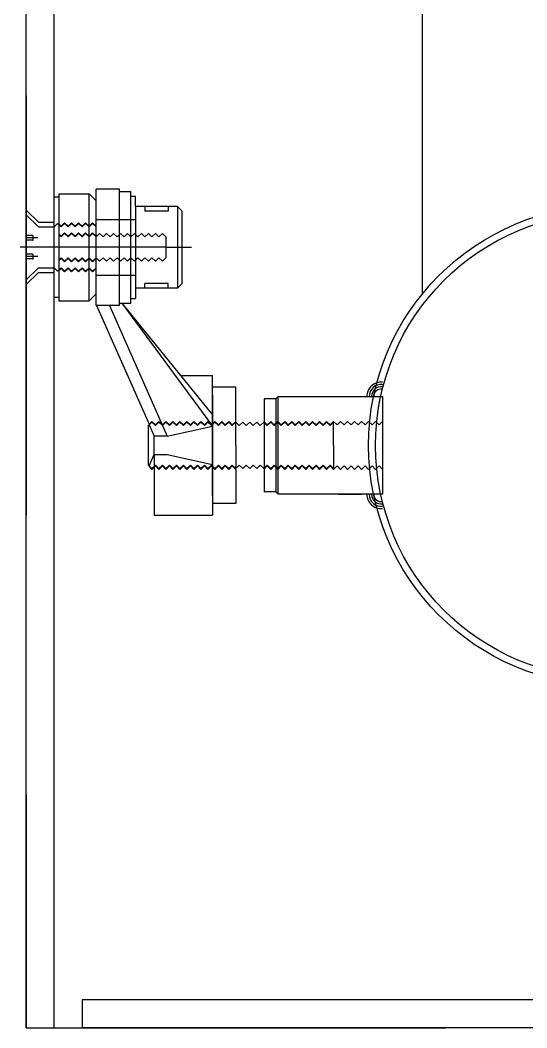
# Model space of a CAD drawing. Header units: millimetres. Extents: x -7718 to 421089, y 87466 to 341395.
# Drawn here: x 151910 to 152127.5, y 216858.6 to 217291.1 of the extents above; entities that cross this region are included whole.
import ezdxf

# ---------------------------------------------------------------- set-up
doc = ezdxf.new("R2010")
doc.units = ezdxf.units.MM
doc.header["$LTSCALE"] = 200
doc.header["$MEASUREMENT"] = 0
for name, pattern in [('CENTER1', [8, 6, -1, 0, -1]), ('DASH_2', [34, 30, -1.5, 1, -1.5]), ('HID', [5, 3, -2])]:
    doc.linetypes.add(name, pattern=pattern)
doc.layers.add('e-plan', color=9, linetype='CONTINUOUS')

msp = doc.modelspace()

# ---------------------------------------------------------------- linework, layer by layer
at = {"layer": 'e-plan', "linetype": 'HID', "ltscale": 0.3}
for p, q in [((151912.57, 220258.59), (151912.57, 216858.59)), ((151912.57, 216858.59), (154302.57, 216858.59))]:
    msp.add_line(p, q, dxfattribs=at)
at = {"layer": 'e-plan'}
for p, q in [((152082.57, 219948.59), (152082.57, 217173.46)), ((151912.57, 216858.59), (151912.57, 218545.03)), ((151924.57, 216858.59), (151924.57, 218545.03)), ((152065.57, 217129.59), (152065.57, 217087.59)), ((153351.57, 216870.59), (151936.57, 216870.59)), ((151936.57, 216870.59), (151936.57, 216858.59)), ((151912.57, 216858.59), (151924.57, 216858.59)), ((153351.57, 216858.59), (151936.57, 216858.59))]:
    msp.add_line(p, q, dxfattribs=at)
at = {"layer": 'e-plan', "linetype": 'Continuous'}
for p, q in [((151926.57, 217215.09), (151924.57, 217215.09)), ((151926.57, 217216.59), (151926.57, 217203.62)), ((151926.57, 217216.59), (151939.57, 217216.59)), ((151939.57, 217202.34), (151939.57, 217216.59)), ((151942.57, 217202.62), (151942.57, 217218.57)), ((151952.57, 217218.57), (151942.57, 217218.57)), ((151952.57, 217168.57), (151952.57, 217218.57)), ((151952.57, 217217.59), (151957.57, 217217.59)), ((151957.57, 217169.59), (151957.57, 217217.59)), ((151957.57, 217215.59), (151959.57, 217215.59)), ((151912.57, 217176.75), (151912.57, 217210.42)), ((151977.57, 217211.09), (151959.57, 217211.09)), ((151979.57, 217209.09), (151977.57, 217211.09)), ((151917.82, 217204.34), (151912.57, 217209.59)), ((151973.57, 217209.09), (151963.57, 217209.09)), ((151979.57, 217178.09), (151979.57, 217209.09)), ((151917.82, 217204.34), (151924.57, 217204.34)), ((151917.82, 217202.34), (151924.57, 217202.34)), ((151926.57, 217203.34), (151926.57, 217199.37)), ((151939.57, 217170.59), (151939.57, 217202.34)), ((151942.57, 217189.09), (151942.57, 217202.34)), ((151915.57, 217196.89), (151915.57, 217198.29)), ((151926.57, 217199.09), (151926.57, 217188.09)), ((151915.57, 217188.89), (151915.57, 217190.29)), ((151942.57, 217184.84), (151942.57, 217188.8)), ((151917.82, 217184.84), (151924.57, 217184.84)), ((151926.57, 217187.8), (151926.57, 217183.84)), ((151942.57, 217168.57), (151942.57, 217184.55)), ((151917.82, 217182.84), (151912.57, 217177.59)), ((151917.82, 217182.84), (151924.57, 217182.84)), ((151926.57, 217183.55), (151926.57, 217172.09)), ((151977.57, 217176.09), (151959.57, 217176.09)), ((151973.57, 217178.09), (151963.57, 217178.09)), ((151977.57, 217176.09), (151979.57, 217178.09)), ((151926.57, 217172.09), (151924.57, 217172.09)), ((151926.57, 217172.09), (151926.57, 217170.59)), ((151957.57, 217171.59), (151959.57, 217171.59)), ((151926.57, 217170.59), (151939.57, 217170.59)), ((151952.57, 217168.57), (151942.57, 217168.57)), ((151942.81, 217168.59), (151965.32, 217117.62)), ((151948.27, 217168.59), (151973.04, 217112.52)), ((151952.57, 217169.59), (151957.57, 217169.59)), ((151953.64, 217169.59), (151992.57, 217116.85)), ((151992.57, 217121.9), (151953.76, 217169.59)), ((151978.99, 217138.59), (151992.57, 217138.59)), ((151992.57, 217108.59), (151992.57, 217138.59)), ((152002.57, 217118.87), (152002.57, 217133.59)), ((151992.57, 217130.09), (151992.57, 217108.59)), ((151992.57, 217108.59), (151992.57, 217130.09)), ((152019.69, 217128.59), (152014.69, 217128.59)), ((152014.69, 217128.59), (152014.69, 217118.75)), ((152020.69, 217129.59), (152019.69, 217128.59)), ((152019.69, 217128.59), (152019.69, 217088.59)), ((152020.69, 217129.59), (152065.57, 217129.59)), ((152020.69, 217087.59), (152020.69, 217129.59)), ((152056.33, 217129.59), (152065.57, 217129.59)), ((151964.89, 217117.27), (151964.89, 217099.9)), ((151965.41, 217117.42), (151967.57, 217112.52)), ((151973.04, 217112.52), (151992.57, 217116.85)), ((152002.57, 217108.59), (152002.57, 217118.59)), ((152014.69, 217118.47), (152014.69, 217098.7)), ((151967.57, 217104.67), (151967.57, 217112.52)), ((151973.04, 217112.52), (151967.57, 217112.52)), ((151992.57, 217108.59), (151992.57, 217078.59)), ((151992.57, 217087.09), (151992.57, 217108.59)), ((151992.57, 217087.09), (151992.57, 217108.59)), ((152002.57, 217108.59), (152002.57, 217098.59)), ((151965.4, 217099.76), (151967.57, 217104.67)), ((151967.57, 217104.67), (151967.57, 217078.59)), ((151967.57, 217104.65), (151973.04, 217104.65)), ((151973.04, 217104.65), (151992.57, 217100.34)), ((152002.57, 217098.3), (152002.57, 217083.59)), ((152014.69, 217098.42), (152014.69, 217088.59)), ((152019.69, 217088.59), (152014.69, 217088.59)), ((152019.69, 217088.59), (152020.69, 217087.59)), ((152065.57, 217087.59), (152020.69, 217087.59)), ((152046.69, 217087.59), (152056.64, 217087.59)), ((151967.57, 217078.59), (151992.57, 217078.59))]:
    msp.add_line(p, q, dxfattribs=at)
at = {"layer": 'e-plan', "linetype": 'CENTER1'}
for p, q in [((151939.57, 217216.59), (151942.57, 217213.59)), ((151959.57, 217211.09), (151959.57, 217215.59)), ((151959.57, 217211.09), (151959.57, 217173.44)), ((151963.57, 217211.09), (151963.57, 217209.09)), ((151973.57, 217211.09), (151973.57, 217209.09)), ((151977.57, 217211.09), (151977.57, 217176.09)), ((151912.57, 217207.59), (151917.82, 217202.34)), ((151926.07, 217203.84), (151924.57, 217202.34)), ((151927.57, 217202.34), (151926.07, 217203.84)), ((151927.57, 217202.62), (151926.57, 217203.62)), ((151929.07, 217204.12), (151927.57, 217202.62)), ((151929.07, 217203.84), (151927.57, 217202.34)), ((151930.57, 217202.62), (151929.07, 217204.12)), ((151930.57, 217202.34), (151929.07, 217203.84)), ((151932.07, 217204.12), (151930.57, 217202.62)), ((151932.07, 217203.84), (151930.57, 217202.34)), ((151933.57, 217202.62), (151932.07, 217204.12)), ((151933.57, 217202.34), (151932.07, 217203.84)), ((151935.07, 217204.12), (151933.57, 217202.62)), ((151935.07, 217203.84), (151933.57, 217202.34)), ((151936.57, 217202.62), (151935.07, 217204.12)), ((151936.57, 217202.34), (151935.07, 217203.84)), ((151938.07, 217204.12), (151936.57, 217202.62)), ((151938.07, 217203.84), (151936.57, 217202.34)), ((151939.57, 217202.62), (151938.07, 217204.12)), ((151939.57, 217202.34), (151938.07, 217203.84)), ((151941.07, 217204.12), (151939.57, 217202.62)), ((151941.07, 217203.84), (151939.57, 217202.34)), ((151942.57, 217202.62), (151941.07, 217204.12)), ((151942.57, 217202.34), (151941.07, 217203.84)), ((151915.27, 217198.59), (151912.57, 217198.59)), ((151917.57, 217197.59), (151912.57, 217197.59)), ((151927.57, 217198.37), (151926.57, 217199.37)), ((151927.57, 217198.09), (151926.57, 217199.09)), ((151927.57, 217198.09), (151926.57, 217199.09)), ((151929.07, 217199.87), (151927.57, 217198.37)), ((151929.07, 217199.59), (151927.57, 217198.09)), ((151929.07, 217199.59), (151927.57, 217198.09)), ((151930.57, 217198.37), (151929.07, 217199.87)), ((151930.57, 217198.09), (151929.07, 217199.59)), ((151930.57, 217198.09), (151929.07, 217199.59)), ((151932.07, 217199.87), (151930.57, 217198.37)), ((151932.07, 217199.59), (151930.57, 217198.09)), ((151932.07, 217199.59), (151930.57, 217198.09)), ((151933.57, 217198.37), (151932.07, 217199.87)), ((151933.57, 217198.09), (151932.07, 217199.59)), ((151933.57, 217198.09), (151932.07, 217199.59)), ((151935.07, 217199.87), (151933.57, 217198.37)), ((151935.07, 217199.59), (151933.57, 217198.09)), ((151935.07, 217199.59), (151933.57, 217198.09)), ((151936.57, 217198.37), (151935.07, 217199.87)), ((151936.57, 217198.09), (151935.07, 217199.59)), ((151936.57, 217198.09), (151935.07, 217199.59)), ((151938.07, 217199.87), (151936.57, 217198.37)), ((151938.07, 217199.59), (151936.57, 217198.09)), ((151938.07, 217199.59), (151936.57, 217198.09)), ((151939.57, 217198.37), (151938.07, 217199.87)), ((151939.57, 217198.09), (151938.07, 217199.59)), ((151939.57, 217198.09), (151938.07, 217199.59)), ((151941.07, 217199.87), (151939.57, 217198.37)), ((151941.07, 217199.59), (151939.57, 217198.09)), ((151941.07, 217199.59), (151939.57, 217198.09)), ((151942.57, 217198.37), (151941.07, 217199.87)), ((151942.57, 217198.09), (151941.07, 217199.59)), ((151942.57, 217198.09), (151941.07, 217199.59)), ((151944.07, 217199.59), (151942.57, 217198.09)), ((151945.57, 217198.09), (151944.07, 217199.59)), ((151947.07, 217199.59), (151945.57, 217198.09)), ((151948.57, 217198.09), (151947.07, 217199.59)), ((151950.07, 217199.59), (151948.57, 217198.09)), ((151951.57, 217198.09), (151950.07, 217199.59)), ((151953.07, 217199.59), (151951.57, 217198.09)), ((151954.57, 217198.09), (151953.07, 217199.59)), ((151956.07, 217199.59), (151954.57, 217198.09)), ((151957.57, 217198.09), (151956.07, 217199.59)), ((151959.07, 217199.59), (151957.57, 217198.09)), ((151960.57, 217198.09), (151959.07, 217199.59)), ((151962.07, 217199.59), (151960.57, 217198.09)), ((151963.57, 217198.09), (151962.07, 217199.59)), ((151965.07, 217199.59), (151963.57, 217198.09)), ((151966.57, 217198.09), (151965.07, 217199.59)), ((151968.07, 217199.59), (151966.57, 217198.09)), ((151969.57, 217198.09), (151968.07, 217199.59)), ((151971.07, 217199.59), (151969.57, 217198.09)), ((151972.57, 217198.09), (151971.07, 217199.59)), ((151972.57, 217198.09), (151972.57, 217189.09)), ((151972.57, 217193.59), (151909.97, 217193.59)), ((151915.27, 217196.59), (151912.57, 217196.59)), ((151972.57, 217193.59), (151983.59, 217193.59)), ((151915.27, 217190.59), (151912.57, 217190.59)), ((151917.57, 217189.59), (151912.57, 217189.59)), ((151915.27, 217188.59), (151912.57, 217188.59)), ((151927.57, 217189.09), (151926.57, 217188.09)), ((151927.57, 217189.09), (151926.57, 217188.09)), ((151927.57, 217189.09), (151926.57, 217188.09)), ((151927.57, 217188.8), (151926.57, 217187.8)), ((151929.07, 217187.59), (151927.57, 217189.09)), ((151929.07, 217187.59), (151927.57, 217189.09)), ((151929.07, 217187.59), (151927.57, 217189.09)), ((151929.07, 217187.3), (151927.57, 217188.8)), ((151930.57, 217189.09), (151929.07, 217187.59)), ((151930.57, 217189.09), (151929.07, 217187.59)), ((151930.57, 217189.09), (151929.07, 217187.59)), ((151930.57, 217188.8), (151929.07, 217187.3)), ((151932.07, 217187.59), (151930.57, 217189.09)), ((151932.07, 217187.59), (151930.57, 217189.09)), ((151932.07, 217187.59), (151930.57, 217189.09)), ((151932.07, 217187.3), (151930.57, 217188.8)), ((151933.57, 217189.09), (151932.07, 217187.59)), ((151933.57, 217189.09), (151932.07, 217187.59)), ((151933.57, 217189.09), (151932.07, 217187.59)), ((151933.57, 217188.8), (151932.07, 217187.3)), ((151935.07, 217187.59), (151933.57, 217189.09)), ((151935.07, 217187.59), (151933.57, 217189.09)), ((151935.07, 217187.59), (151933.57, 217189.09)), ((151935.07, 217187.3), (151933.57, 217188.8)), ((151936.57, 217189.09), (151935.07, 217187.59)), ((151936.57, 217189.09), (151935.07, 217187.59)), ((151936.57, 217189.09), (151935.07, 217187.59)), ((151936.57, 217188.8), (151935.07, 217187.3)), ((151938.07, 217187.59), (151936.57, 217189.09)), ((151938.07, 217187.59), (151936.57, 217189.09)), ((151938.07, 217187.59), (151936.57, 217189.09)), ((151938.07, 217187.3), (151936.57, 217188.8)), ((151939.57, 217189.09), (151938.07, 217187.59)), ((151939.57, 217189.09), (151938.07, 217187.59)), ((151939.57, 217189.09), (151938.07, 217187.59)), ((151939.57, 217188.8), (151938.07, 217187.3)), ((151941.07, 217187.59), (151939.57, 217189.09)), ((151941.07, 217187.59), (151939.57, 217189.09)), ((151941.07, 217187.59), (151939.57, 217189.09)), ((151941.07, 217187.3), (151939.57, 217188.8)), ((151942.57, 217189.09), (151941.07, 217187.59)), ((151942.57, 217189.09), (151941.07, 217187.59)), ((151942.57, 217189.09), (151941.07, 217187.59)), ((151942.57, 217188.8), (151941.07, 217187.3)), ((151944.07, 217187.59), (151942.57, 217189.09)), ((151945.57, 217189.09), (151944.07, 217187.59)), ((151947.07, 217187.59), (151945.57, 217189.09)), ((151948.57, 217189.09), (151947.07, 217187.59)), ((151950.07, 217187.59), (151948.57, 217189.09)), ((151951.57, 217189.09), (151950.07, 217187.59)), ((151953.07, 217187.59), (151951.57, 217189.09)), ((151954.57, 217189.09), (151953.07, 217187.59)), ((151956.07, 217187.59), (151954.57, 217189.09)), ((151957.57, 217189.09), (151956.07, 217187.59)), ((151959.07, 217187.59), (151957.57, 217189.09)), ((151960.57, 217189.09), (151959.07, 217187.59)), ((151962.07, 217187.59), (151960.57, 217189.09)), ((151963.57, 217189.09), (151962.07, 217187.59)), ((151965.07, 217187.59), (151963.57, 217189.09)), ((151966.57, 217189.09), (151965.07, 217187.59)), ((151968.07, 217187.59), (151966.57, 217189.09)), ((151969.57, 217189.09), (151968.07, 217187.59)), ((151971.07, 217187.59), (151969.57, 217189.09)), ((151972.57, 217189.09), (151971.07, 217187.59)), ((151912.57, 217179.59), (151917.82, 217184.84)), ((151926.07, 217183.34), (151924.57, 217184.84)), ((151927.57, 217184.84), (151926.07, 217183.34)), ((151927.57, 217184.84), (151926.07, 217183.34)), ((151927.57, 217184.55), (151926.57, 217183.55)), ((151929.07, 217183.34), (151927.57, 217184.84)), ((151929.07, 217183.34), (151927.57, 217184.84)), ((151929.07, 217183.05), (151927.57, 217184.55)), ((151930.57, 217184.84), (151929.07, 217183.34)), ((151930.57, 217184.84), (151929.07, 217183.34)), ((151930.57, 217184.55), (151929.07, 217183.05)), ((151932.07, 217183.34), (151930.57, 217184.84)), ((151932.07, 217183.34), (151930.57, 217184.84)), ((151932.07, 217183.05), (151930.57, 217184.55)), ((151933.57, 217184.84), (151932.07, 217183.34)), ((151933.57, 217184.84), (151932.07, 217183.34)), ((151933.57, 217184.55), (151932.07, 217183.05)), ((151935.07, 217183.34), (151933.57, 217184.84)), ((151935.07, 217183.34), (151933.57, 217184.84)), ((151935.07, 217183.05), (151933.57, 217184.55)), ((151936.57, 217184.84), (151935.07, 217183.34)), ((151936.57, 217184.84), (151935.07, 217183.34)), ((151936.57, 217184.55), (151935.07, 217183.05)), ((151938.07, 217183.34), (151936.57, 217184.84)), ((151938.07, 217183.34), (151936.57, 217184.84)), ((151938.07, 217183.05), (151936.57, 217184.55)), ((151939.57, 217184.84), (151938.07, 217183.34)), ((151939.57, 217184.84), (151938.07, 217183.34)), ((151939.57, 217184.55), (151938.07, 217183.05)), ((151941.07, 217183.34), (151939.57, 217184.84)), ((151941.07, 217183.34), (151939.57, 217184.84)), ((151941.07, 217183.05), (151939.57, 217184.55)), ((151942.57, 217184.84), (151941.07, 217183.34)), ((151942.57, 217184.84), (151941.07, 217183.34)), ((151942.57, 217184.55), (151941.07, 217183.05)), ((151963.57, 217176.09), (151963.57, 217178.09)), ((151973.57, 217176.09), (151973.57, 217178.09)), ((151939.57, 217170.59), (151942.57, 217173.59)), ((151959.57, 217173.44), (151959.57, 217171.59)), ((151965.07, 217117.09), (151964.89, 217117.27)), ((151965.07, 217117.09), (151964.89, 217117.27)), ((151966.57, 217118.59), (151965.07, 217117.09)), ((151966.57, 217118.59), (151965.07, 217117.09)), ((151966.57, 217118.87), (151965.32, 217117.61)), ((151968.07, 217117.37), (151966.57, 217118.87)), ((151968.07, 217117.09), (151966.57, 217118.59)), ((151968.07, 217117.09), (151966.57, 217118.59)), ((151969.57, 217118.87), (151968.07, 217117.37)), ((151969.57, 217118.59), (151968.07, 217117.09)), ((151969.57, 217118.59), (151968.07, 217117.09)), ((151971.07, 217117.37), (151969.57, 217118.87)), ((151971.07, 217117.09), (151969.57, 217118.59)), ((151971.07, 217117.09), (151969.57, 217118.59)), ((151972.57, 217118.87), (151971.07, 217117.37)), ((151972.57, 217118.59), (151971.07, 217117.09)), ((151972.57, 217118.59), (151971.07, 217117.09)), ((151974.07, 217117.37), (151972.57, 217118.87)), ((151974.07, 217117.09), (151972.57, 217118.59)), ((151974.07, 217117.09), (151972.57, 217118.59)), ((151975.57, 217118.87), (151974.07, 217117.37)), ((151975.57, 217118.59), (151974.07, 217117.09)), ((151975.57, 217118.59), (151974.07, 217117.09)), ((151977.07, 217117.37), (151975.57, 217118.87)), ((151977.07, 217117.09), (151975.57, 217118.59)), ((151977.07, 217117.09), (151975.57, 217118.59)), ((151978.57, 217118.87), (151977.07, 217117.37)), ((151978.57, 217118.59), (151977.07, 217117.09)), ((151980.07, 217117.37), (151978.57, 217118.87)), ((151980.07, 217117.09), (151978.57, 217118.59)), ((151981.57, 217118.87), (151980.07, 217117.37)), ((151981.57, 217118.59), (151980.07, 217117.09)), ((151983.07, 217117.37), (151981.57, 217118.87)), ((151983.07, 217117.09), (151981.57, 217118.59)), ((151984.57, 217118.87), (151983.07, 217117.37)), ((151984.57, 217118.59), (151983.07, 217117.09)), ((151986.07, 217117.37), (151984.57, 217118.87)), ((151986.07, 217117.09), (151984.57, 217118.59)), ((151987.57, 217118.87), (151986.07, 217117.37)), ((151987.57, 217118.59), (151986.07, 217117.09)), ((151989.07, 217117.37), (151987.57, 217118.87)), ((151989.07, 217117.09), (151987.57, 217118.59)), ((151989.07, 217117.37), (151988.07, 217118.37)), ((151990.57, 217118.87), (151989.07, 217117.37)), ((151990.57, 217118.59), (151989.07, 217117.09)), ((151992.07, 217117.37), (151990.57, 217118.87)), ((151992.07, 217117.09), (151990.57, 217118.59)), ((151993.57, 217118.87), (151992.07, 217117.37)), ((151993.57, 217118.59), (151992.07, 217117.09)), ((151995.07, 217117.37), (151993.57, 217118.87)), ((151995.07, 217117.09), (151993.57, 217118.59)), ((151996.57, 217118.87), (151995.07, 217117.37)), ((151996.57, 217118.59), (151995.07, 217117.09)), ((151998.07, 217117.37), (151996.57, 217118.87)), ((151998.07, 217117.09), (151996.57, 217118.59)), ((151999.57, 217118.87), (151998.07, 217117.37)), ((151999.57, 217118.59), (151998.07, 217117.09)), ((152001.07, 217117.37), (151999.57, 217118.87)), ((152001.07, 217117.09), (151999.57, 217118.59)), ((152001.07, 217117.09), (152000.07, 217118.09)), ((152001.07, 217117.09), (152000.07, 217118.09)), ((152001.07, 217117.09), (152000.07, 217118.09)), ((152001.07, 217117.09), (152000.07, 217118.09)), ((152002.57, 217118.87), (152001.07, 217117.37)), ((152002.57, 217118.87), (152001.07, 217117.37)), ((152002.57, 217118.87), (152001.07, 217117.37)), ((152002.57, 217118.59), (152001.07, 217117.09)), ((152002.57, 217118.59), (152001.07, 217117.09)), ((152002.57, 217118.59), (152001.07, 217117.09)), ((152002.57, 217118.59), (152001.07, 217117.09)), ((152002.57, 217118.59), (152001.07, 217117.09)), ((152002.57, 217118.59), (152001.07, 217117.09)), ((152002.57, 217118.59), (152001.07, 217117.09)), ((152002.57, 217118.59), (152001.07, 217117.09)), ((152002.57, 217118.59), (152001.07, 217117.09)), ((152004.07, 217117.09), (152002.57, 217118.59)), ((152004.07, 217117.09), (152002.57, 217118.59)), ((152004.07, 217117.09), (152002.57, 217118.59)), ((152004.07, 217117.09), (152002.57, 217118.59)), ((152004.07, 217117.09), (152002.57, 217118.59)), ((152004.07, 217117.09), (152002.57, 217118.59)), ((152005.57, 217118.59), (152004.07, 217117.09)), ((152005.57, 217118.59), (152004.07, 217117.09)), ((152005.57, 217118.59), (152004.07, 217117.09)), ((152005.57, 217118.59), (152004.07, 217117.09)), ((152005.57, 217118.59), (152004.07, 217117.09)), ((152005.57, 217118.59), (152004.07, 217117.09)), ((152007.07, 217117.09), (152005.57, 217118.59)), ((152007.07, 217117.09), (152005.57, 217118.59)), ((152007.07, 217117.09), (152005.57, 217118.59)), ((152007.07, 217117.09), (152005.57, 217118.59)), ((152008.57, 217118.59), (152007.07, 217117.09)), ((152008.57, 217118.59), (152007.07, 217117.09)), ((152008.57, 217118.59), (152007.07, 217117.09)), ((152008.57, 217118.59), (152007.07, 217117.09)), ((152010.07, 217117.09), (152008.57, 217118.59)), ((152010.07, 217117.09), (152008.57, 217118.59)), ((152010.07, 217117.09), (152008.57, 217118.59)), ((152010.07, 217117.09), (152008.57, 217118.59)), ((152011.57, 217118.59), (152010.07, 217117.09)), ((152011.57, 217118.59), (152010.07, 217117.09)), ((152011.57, 217118.59), (152010.07, 217117.09)), ((152011.57, 217118.59), (152010.07, 217117.09)), ((152013.07, 217117.09), (152011.57, 217118.59)), ((152013.07, 217117.09), (152011.57, 217118.59)), ((152013.07, 217117.09), (152011.57, 217118.59)), ((152013.07, 217117.09), (152011.57, 217118.59)), ((152014.57, 217118.59), (152013.07, 217117.09)), ((152014.57, 217118.59), (152013.07, 217117.09)), ((152014.57, 217118.59), (152013.07, 217117.09)), ((152014.57, 217118.59), (152013.07, 217117.09)), ((152016.07, 217117.09), (152014.57, 217118.59)), ((152016.07, 217117.09), (152014.57, 217118.59)), ((152016.07, 217117.09), (152014.57, 217118.59)), ((152016.07, 217117.09), (152014.57, 217118.59)), ((152016.07, 217117.37), (152014.69, 217118.75)), ((152017.57, 217118.87), (152016.07, 217117.37)), ((152017.57, 217118.59), (152016.07, 217117.09)), ((152017.57, 217118.59), (152016.07, 217117.09)), ((152019.07, 217117.37), (152017.57, 217118.87)), ((152019.07, 217117.09), (152017.57, 217118.59)), ((152019.07, 217117.09), (152017.57, 217118.59)), ((152020.57, 217118.87), (152019.07, 217117.37)), ((152020.57, 217118.59), (152019.07, 217117.09)), ((152020.57, 217118.59), (152019.07, 217117.09)), ((152022.07, 217117.37), (152020.57, 217118.87)), ((152022.07, 217117.09), (152020.57, 217118.59)), ((152022.07, 217117.09), (152020.57, 217118.59)), ((152023.57, 217118.87), (152022.07, 217117.37)), ((152023.57, 217118.59), (152022.07, 217117.09)), ((152023.57, 217118.59), (152022.07, 217117.09)), ((152025.07, 217117.37), (152023.57, 217118.87)), ((152025.07, 217117.09), (152023.57, 217118.59)), ((152025.07, 217117.09), (152023.57, 217118.59)), ((152026.57, 217118.87), (152025.07, 217117.37)), ((152026.57, 217118.59), (152025.07, 217117.09)), ((152026.57, 217118.59), (152025.07, 217117.09)), ((152028.07, 217117.37), (152026.57, 217118.87)), ((152028.07, 217117.09), (152026.57, 217118.59)), ((152028.07, 217117.09), (152026.57, 217118.59)), ((152029.57, 217118.87), (152028.07, 217117.37)), ((152029.57, 217118.59), (152028.07, 217117.09)), ((152029.57, 217118.59), (152028.07, 217117.09)), ((152031.07, 217117.37), (152029.57, 217118.87)), ((152031.07, 217117.09), (152029.57, 217118.59)), ((152031.07, 217117.09), (152029.57, 217118.59)), ((152032.57, 217118.87), (152031.07, 217117.37)), ((152032.57, 217118.59), (152031.07, 217117.09)), ((152032.57, 217118.59), (152031.07, 217117.09)), ((152034.07, 217117.37), (152032.57, 217118.87)), ((152034.07, 217117.09), (152032.57, 217118.59)), ((152034.07, 217117.09), (152032.57, 217118.59)), ((152035.57, 217118.87), (152034.07, 217117.37)), ((152035.57, 217118.59), (152034.07, 217117.09)), ((152035.57, 217118.59), (152034.07, 217117.09)), ((152037.07, 217117.37), (152035.57, 217118.87)), ((152037.07, 217117.09), (152035.57, 217118.59)), ((152037.07, 217117.09), (152035.57, 217118.59)), ((152038.57, 217118.87), (152037.07, 217117.37)), ((152038.57, 217118.59), (152037.07, 217117.09)), ((152038.57, 217118.59), (152037.07, 217117.09)), ((152040.07, 217117.37), (152038.57, 217118.87)), ((152040.07, 217117.09), (152038.57, 217118.59)), ((152040.07, 217117.09), (152038.57, 217118.59)), ((152041.57, 217118.87), (152040.07, 217117.37)), ((152041.57, 217118.59), (152040.07, 217117.09)), ((152041.57, 217118.59), (152040.07, 217117.09)), ((152043.07, 217117.37), (152041.57, 217118.87)), ((152043.07, 217117.09), (152041.57, 217118.59)), ((152043.07, 217117.09), (152041.57, 217118.59)), ((152044.57, 217118.87), (152043.07, 217117.37)), ((152044.57, 217118.59), (152043.07, 217117.09)), ((152044.57, 217118.59), (152043.07, 217117.09)), ((152044.57, 217118.87), (152046.07, 217117.37)), ((152044.57, 217108.59), (152044.57, 217118.59)), ((152046.07, 217117.37), (152047.57, 217118.87)), ((152047.57, 217118.87), (152049.07, 217117.37)), ((152049.07, 217117.37), (152050.57, 217118.87)), ((152050.57, 217118.87), (152052.07, 217117.37)), ((152052.07, 217117.37), (152053.57, 217118.87)), ((152053.57, 217118.87), (152055.07, 217117.37)), ((152055.07, 217117.37), (152056.57, 217118.87)), ((152056.57, 217118.87), (152058.07, 217117.37)), ((152058.07, 217117.37), (152059.57, 217118.87)), ((152059.57, 217118.87), (152061.07, 217117.37)), ((152061.07, 217117.37), (152062.57, 217118.87)), ((152062.57, 217118.87), (152064.07, 217117.37)), ((152064.07, 217117.37), (152065.57, 217118.87)), ((152044.57, 217108.59), (152044.57, 217098.59)), ((151965.07, 217100.09), (151964.89, 217099.9)), ((151965.07, 217100.09), (151964.89, 217099.9)), ((151966.57, 217098.59), (151965.07, 217100.09)), ((151966.57, 217098.59), (151965.07, 217100.09)), ((151966.57, 217098.3), (151965.32, 217099.56)), ((151968.07, 217100.09), (151966.57, 217098.59)), ((151968.07, 217100.09), (151966.57, 217098.59)), ((151968.07, 217099.8), (151966.57, 217098.3)), ((151969.57, 217098.59), (151968.07, 217100.09)), ((151969.57, 217098.59), (151968.07, 217100.09)), ((151969.57, 217098.3), (151968.07, 217099.8)), ((151971.07, 217100.09), (151969.57, 217098.59)), ((151971.07, 217100.09), (151969.57, 217098.59)), ((151971.07, 217099.8), (151969.57, 217098.3)), ((151972.57, 217098.59), (151971.07, 217100.09)), ((151972.57, 217098.59), (151971.07, 217100.09)), ((151972.57, 217098.3), (151971.07, 217099.8)), ((151974.07, 217100.09), (151972.57, 217098.59)), ((151974.07, 217100.09), (151972.57, 217098.59)), ((151974.07, 217099.8), (151972.57, 217098.3)), ((151975.57, 217098.59), (151974.07, 217100.09)), ((151975.57, 217098.59), (151974.07, 217100.09)), ((151975.57, 217098.3), (151974.07, 217099.8)), ((151977.07, 217100.09), (151975.57, 217098.59)), ((151977.07, 217100.09), (151975.57, 217098.59)), ((151977.07, 217099.8), (151975.57, 217098.3)), ((151978.57, 217098.59), (151977.07, 217100.09)), ((151978.57, 217098.3), (151977.07, 217099.8)), ((151980.07, 217100.09), (151978.57, 217098.59)), ((151980.07, 217099.8), (151978.57, 217098.3)), ((151981.57, 217098.59), (151980.07, 217100.09)), ((151981.57, 217098.3), (151980.07, 217099.8)), ((151983.07, 217100.09), (151981.57, 217098.59)), ((151983.07, 217099.8), (151981.57, 217098.3)), ((151984.57, 217098.59), (151983.07, 217100.09)), ((151984.57, 217098.3), (151983.07, 217099.8)), ((151986.07, 217100.09), (151984.57, 217098.59)), ((151986.07, 217099.8), (151984.57, 217098.3)), ((151987.57, 217098.59), (151986.07, 217100.09)), ((151987.57, 217098.3), (151986.07, 217099.8)), ((151989.07, 217100.09), (151987.57, 217098.59)), ((151989.07, 217099.8), (151987.57, 217098.3)), ((151989.07, 217099.8), (151988.07, 217098.8)), ((151990.57, 217098.59), (151989.07, 217100.09)), ((151990.57, 217098.3), (151989.07, 217099.8)), ((151992.07, 217100.09), (151990.57, 217098.59)), ((151992.07, 217099.8), (151990.57, 217098.3)), ((151993.57, 217098.59), (151992.07, 217100.09)), ((151993.57, 217098.3), (151992.07, 217099.8)), ((151995.07, 217100.09), (151993.57, 217098.59)), ((151995.07, 217099.8), (151993.57, 217098.3)), ((151996.57, 217098.59), (151995.07, 217100.09)), ((151996.57, 217098.3), (151995.07, 217099.8)), ((151998.07, 217100.09), (151996.57, 217098.59)), ((151998.07, 217099.8), (151996.57, 217098.3)), ((151999.57, 217098.59), (151998.07, 217100.09)), ((151999.57, 217098.3), (151998.07, 217099.8)), ((152001.07, 217100.09), (151999.57, 217098.59)), ((152001.07, 217099.8), (151999.57, 217098.3)), ((152001.07, 217100.09), (152000.07, 217099.09)), ((152001.07, 217100.09), (152000.07, 217099.09)), ((152002.57, 217098.59), (152001.07, 217100.09)), ((152002.57, 217098.59), (152001.07, 217100.09)), ((152002.57, 217098.59), (152001.07, 217100.09)), ((152002.57, 217098.3), (152001.07, 217099.8)), ((152004.07, 217100.09), (152002.57, 217098.59)), ((152004.07, 217100.09), (152002.57, 217098.59)), ((152004.07, 217100.09), (152002.57, 217098.59)), ((152005.57, 217098.59), (152004.07, 217100.09)), ((152005.57, 217098.59), (152004.07, 217100.09)), ((152005.57, 217098.59), (152004.07, 217100.09)), ((152007.07, 217100.09), (152005.57, 217098.59)), ((152007.07, 217100.09), (152005.57, 217098.59)), ((152008.57, 217098.59), (152007.07, 217100.09)), ((152008.57, 217098.59), (152007.07, 217100.09)), ((152010.07, 217100.09), (152008.57, 217098.59)), ((152010.07, 217100.09), (152008.57, 217098.59)), ((152011.57, 217098.59), (152010.07, 217100.09)), ((152011.57, 217098.59), (152010.07, 217100.09)), ((152013.07, 217100.09), (152011.57, 217098.59)), ((152013.07, 217100.09), (152011.57, 217098.59)), ((152014.57, 217098.59), (152013.07, 217100.09)), ((152014.57, 217098.59), (152013.07, 217100.09)), ((152016.07, 217100.09), (152014.57, 217098.59)), ((152016.07, 217100.09), (152014.57, 217098.59)), ((152016.07, 217099.8), (152014.69, 217098.42)), ((152017.57, 217098.59), (152016.07, 217100.09)), ((152017.57, 217098.3), (152016.07, 217099.8)), ((152019.07, 217100.09), (152017.57, 217098.59)), ((152019.07, 217099.8), (152017.57, 217098.3)), ((152020.57, 217098.59), (152019.07, 217100.09)), ((152020.57, 217098.3), (152019.07, 217099.8)), ((152022.07, 217100.09), (152020.57, 217098.59)), ((152022.07, 217099.8), (152020.57, 217098.3)), ((152023.57, 217098.59), (152022.07, 217100.09)), ((152023.57, 217098.3), (152022.07, 217099.8)), ((152025.07, 217100.09), (152023.57, 217098.59)), ((152025.07, 217099.8), (152023.57, 217098.3)), ((152026.57, 217098.59), (152025.07, 217100.09)), ((152026.57, 217098.3), (152025.07, 217099.8)), ((152028.07, 217100.09), (152026.57, 217098.59)), ((152028.07, 217099.8), (152026.57, 217098.3)), ((152029.57, 217098.59), (152028.07, 217100.09)), ((152029.57, 217098.3), (152028.07, 217099.8)), ((152031.07, 217100.09), (152029.57, 217098.59)), ((152031.07, 217099.8), (152029.57, 217098.3)), ((152032.57, 217098.59), (152031.07, 217100.09)), ((152032.57, 217098.3), (152031.07, 217099.8)), ((152034.07, 217100.09), (152032.57, 217098.59)), ((152034.07, 217099.8), (152032.57, 217098.3)), ((152035.57, 217098.59), (152034.07, 217100.09)), ((152035.57, 217098.3), (152034.07, 217099.8)), ((152037.07, 217100.09), (152035.57, 217098.59)), ((152037.07, 217099.8), (152035.57, 217098.3)), ((152038.57, 217098.59), (152037.07, 217100.09)), ((152038.57, 217098.3), (152037.07, 217099.8)), ((152040.07, 217100.09), (152038.57, 217098.59)), ((152040.07, 217099.8), (152038.57, 217098.3)), ((152041.57, 217098.59), (152040.07, 217100.09)), ((152041.57, 217098.3), (152040.07, 217099.8)), ((152043.07, 217100.09), (152041.57, 217098.59)), ((152043.07, 217099.8), (152041.57, 217098.3)), ((152044.57, 217098.59), (152043.07, 217100.09)), ((152044.57, 217098.3), (152043.07, 217099.8)), ((152044.57, 217098.3), (152046.07, 217099.8)), ((152046.07, 217099.8), (152047.57, 217098.3)), ((152047.57, 217098.3), (152049.07, 217099.8)), ((152049.07, 217099.8), (152050.57, 217098.3)), ((152050.57, 217098.3), (152052.07, 217099.8)), ((152052.07, 217099.8), (152053.57, 217098.3)), ((152053.57, 217098.3), (152055.07, 217099.8)), ((152055.07, 217099.8), (152056.57, 217098.3)), ((152056.57, 217098.3), (152058.07, 217099.8)), ((152058.07, 217099.8), (152059.57, 217098.3)), ((152059.57, 217098.3), (152061.07, 217099.8)), ((152061.07, 217099.8), (152062.57, 217098.3)), ((152062.57, 217098.3), (152064.07, 217099.8)), ((152064.07, 217099.8), (152065.57, 217098.3))]:
    msp.add_line(p, q, dxfattribs=at)
at = {"layer": 'e-plan', "linetype": 'DASH_2'}
for p, q in [((151942.57, 217205.59), (151959.57, 217205.59)), ((151942.57, 217181.59), (151959.57, 217181.59)), ((152002.57, 217133.59), (151992.57, 217133.59)), ((152002.57, 217083.59), (151992.57, 217083.59))]:
    msp.add_line(p, q, dxfattribs=at)
at = {"layer": 'e-plan'}
for radius in [103, 100]:
    msp.add_circle((152162.57, 217108.59), radius, dxfattribs=at)
at = {"layer": 'e-plan', "linetype": 'CENTER1'}
for centre, start, end in [((151915.27, 217198.29), 0, 90), ((151915.27, 217196.89), 270, 0), ((151915.27, 217190.29), 0, 90), ((151915.27, 217188.89), 270, 0)]:
    msp.add_arc(centre, 0.3, start, end, dxfattribs=at)
at = {"layer": 'e-plan', "linetype": 'Continuous'}
for centre, radius, start, end in [((152064.93, 217129.61), 6.11, 83.9869, 180.1886), ((152064.93, 217129.61), 5.11, 82.8047, 180.1886), ((152064.93, 217129.61), 4.11, 81.0413, 180.1886), ((152064.93, 217129.61), 3.11, 78.1246, 180.1886), ((152064.93, 217087.57), 6.11, 179.8114, 276.0131), ((152064.93, 217087.57), 5.11, 179.8114, 277.1953), ((152064.93, 217087.57), 4.11, 179.8114, 278.9587), ((152064.93, 217087.57), 3.11, 179.8114, 281.8754)]:
    msp.add_arc(centre, radius, start, end, dxfattribs=at)

doc.saveas('drawing.dxf')
